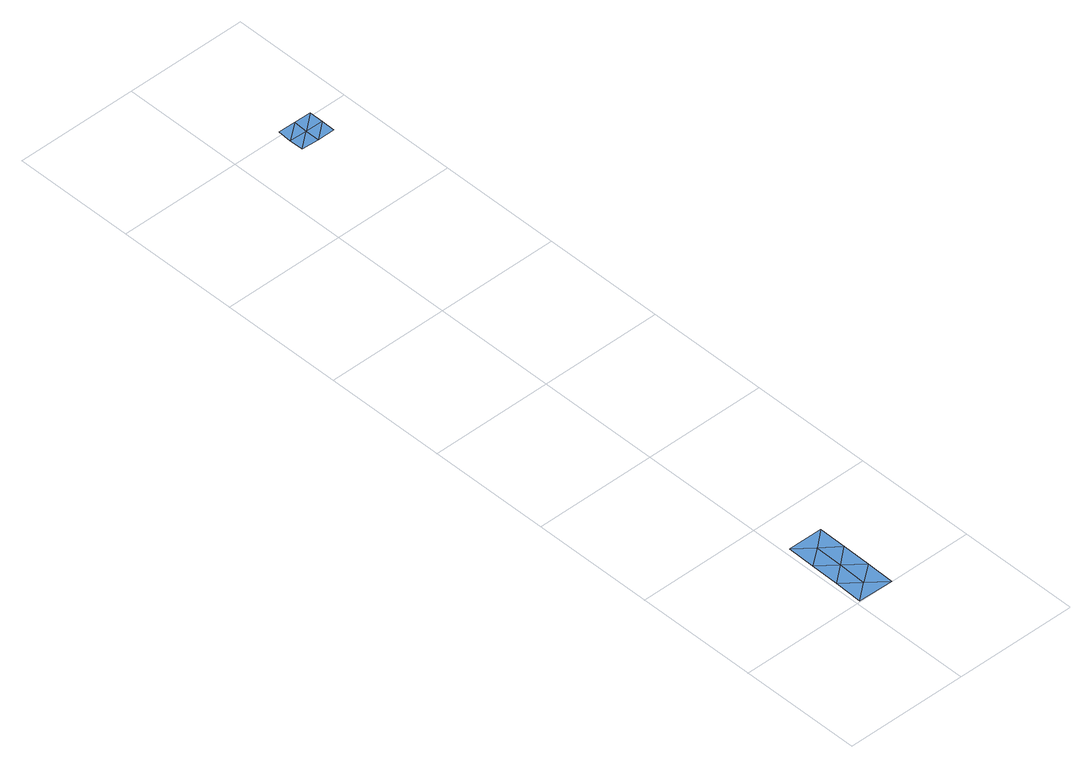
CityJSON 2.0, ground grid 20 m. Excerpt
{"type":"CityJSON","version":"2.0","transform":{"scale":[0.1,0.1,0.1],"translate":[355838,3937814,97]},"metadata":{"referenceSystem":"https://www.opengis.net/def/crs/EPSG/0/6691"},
"CityObjects":{
"waterbody1":{"type":"WaterBody","attributes":{"name":"9","class":"1140","function":"1","WaterBodyRiverFloodingRiskAttribute.description":"5","WaterBodyRiverFloodingRiskAttribute.rankOrg":"1","WaterBodyRiverFloodingRiskAttribute.adminType":"2","WaterBodyRiverFloodingRiskAttribute.scale":"L1"},"geometry":[{"type":"MultiSurface","lod":"1","boundaries":[[[0,1,2]],[[3,2,1]],[[4,5,6]],[[4,6,7]],[[2,6,0]],[[6,2,7]],[[8,7,2]],[[9,10,3]],[[3,10,8]],[[3,8,2]],[[0,6,5]],[[1,9,3]]]}]},
"waterbody2":{"type":"WaterBody","attributes":{"name":"9","class":"1140","function":"1","WaterBodyRiverFloodingRiskAttribute.description":"5","WaterBodyRiverFloodingRiskAttribute.rankOrg":"2","WaterBodyRiverFloodingRiskAttribute.adminType":"2","WaterBodyRiverFloodingRiskAttribute.scale":"L1"},"geometry":[{"type":"MultiSurface","lod":"1","boundaries":[[[11,12,13]],[[13,14,11]],[[14,13,15]],[[16,17,18]],[[17,12,11]],[[18,17,11]],[[19,18,11]],[[14,19,11]]]}]}
},
"vertices":[
[65,47,8],[66,94,8],[37,71,8],[38,117,8],[7,2,8],[64,1,8],[36,25,8],[8,48,8],[9,95,8],[66,140,8],[10,141,8],
[111,1179,12],[83,1157,12],[111,1156,12],[140,1179,12],[139,1156,12],[84,1203,12],[83,1180,12],[112,1202,12],[140,1202,12]
]}
